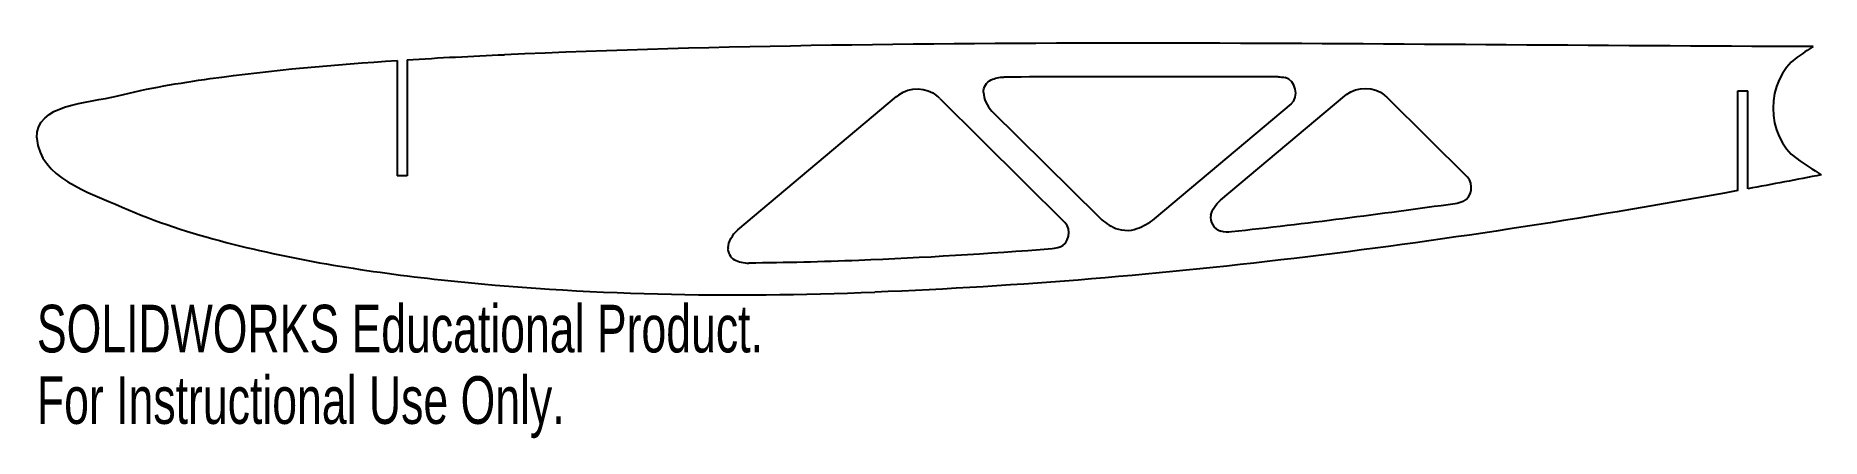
# Model space of a CAD drawing. Header units: millimetres. Extents: x 135 to 316, y -55 to -14.
import ezdxf

# ---------------------------------------------------------------- set-up
doc = ezdxf.new("R2010")
doc.units = ezdxf.units.MM
doc.styles.add('SLDTEXTSTYLE0', font='TXT', dxfattribs={"width": 0.7})

msp = doc.modelspace()

# ---------------------------------------------------------------- linework, layer by layer
at = {"color": 7, "linetype": 'Continuous', "lineweight": 25}
for p, q in [((171.55, -16.55), (171.55, -28.26)), ((172.55, -16.49), (172.55, -28.26)), ((307.61, -29.76), (307.61, -19.63)), ((307.61, -19.63), (308.61, -19.63)), ((308.61, -29.57), (308.61, -19.63)), ((206.11, -33.75), (222.23, -20.22)), ((226.62, -20.43), (239.31, -32.99)), ((231.9, -21.69), (242.7, -32.39)), ((262.26, -20.97), (248.37, -32.63)), ((255.09, -30.74), (267.71, -20.15)), ((280.15, -28.39), (272.1, -20.41)), ((172.55, -28.26), (171.55, -28.26))]:
    msp.add_line(p, q, dxfattribs=at)
for points in [[(315.26, -15.14), (270.93, -15.05), (226.7, -14.05), (182.42, -15.97)], [(172.55, -16.49), (175.83, -16.28), (179.12, -16.11), (182.42, -15.97)], [(313.58, -16.27), (310.38, -18.54), (310.38, -24.25), (313.58, -26.51)], [(315.26, -15.14), (314.69, -15.5), (314.13, -15.88), (313.58, -16.27)], [(222.44, -20.05), (223.55, -19.19), (225.27, -19.24), (226.32, -20.15)], [(231.04, -19.8), (231.01, -19.29), (231.33, -18.76), (231.82, -18.53)], [(231.04, -19.8), (231.07, -20.45), (231.39, -21.18), (231.9, -21.69)], [(231.82, -18.53), (232.19, -18.35), (232.65, -18.24), (233.12, -18.24)], [(260.94, -18.22), (251.74, -18.2), (242.37, -18.2), (233.12, -18.24)], [(260.94, -18.22), (261.18, -18.22), (261.42, -18.25), (261.65, -18.3)], [(262.26, -20.97), (263.13, -20.24), (262.73, -18.57), (261.65, -18.3)], [(267.88, -20.01), (268.98, -19.15), (270.69, -19.19), (271.75, -20.08)], [(222.23, -20.22), (222.3, -20.16), (222.37, -20.11), (222.44, -20.05)], [(226.62, -20.43), (226.53, -20.33), (226.43, -20.24), (226.32, -20.15)], [(267.71, -20.15), (267.77, -20.1), (267.82, -20.06), (267.88, -20.01)], [(271.75, -20.08), (271.87, -20.19), (271.99, -20.29), (272.1, -20.41)], [(134.98, -24.4), (134.98, -24.42), (134.98, -24.44), (134.98, -24.46)], [(134.98, -24.47), (134.98, -24.47), (134.98, -24.47), (134.98, -24.46)], [(313.58, -26.51), (314.39, -27.08), (315.22, -27.64), (316.07, -28.16)], [(279.72, -30.85), (280.6, -30.45), (280.85, -29.09), (280.15, -28.39)], [(316.07, -28.16), (313.59, -28.64), (311.1, -29.12), (308.61, -29.57)], [(307.61, -29.76), (278.6, -35.05), (249.39, -38.93), (220.01, -40.06)], [(254.13, -32.24), (254.26, -31.7), (254.61, -31.14), (255.09, -30.74)], [(242.7, -32.39), (243.15, -32.83), (243.66, -33.2), (244.2, -33.49)], [(254.13, -32.24), (253.97, -32.91), (254.43, -33.7), (255.14, -33.88)], [(278.9, -31.09), (271.32, -32.15), (263.72, -33.13), (256.21, -33.95)], [(279.72, -30.85), (279.46, -30.96), (279.18, -31.05), (278.9, -31.09)], [(205.12, -35.56), (205.17, -34.94), (205.54, -34.23), (206.11, -33.75)], [(238.77, -35.51), (239.72, -35.17), (240.05, -33.72), (239.31, -32.99)], [(246.62, -33.65), (245.85, -33.93), (244.95, -33.88), (244.2, -33.49)], [(248.37, -32.63), (247.85, -33.07), (247.24, -33.42), (246.62, -33.65)], [(256.21, -33.95), (255.84, -33.99), (255.47, -33.96), (255.14, -33.88)], [(205.12, -35.56), (205.07, -36.03), (205.34, -36.54), (205.78, -36.77)], [(238.01, -35.67), (231.47, -36.18), (224.92, -36.59), (218.38, -36.84)], [(238.77, -35.51), (238.53, -35.59), (238.27, -35.65), (238.01, -35.67)], [(205.78, -36.77), (206.18, -36.98), (206.71, -37.12), (207.24, -37.12)], [(218.38, -36.84), (214.66, -36.99), (210.95, -37.08), (207.24, -37.12)]]:
    msp.add_open_spline(points, degree=3, dxfattribs=at)
for points, knots in [([(134.98, -24.4), (134.86, -20.98), (140.1, -20.9), (146.27, -19.37), (149.42, -18.84), (158.85, -17.51), (165.19, -16.97), (171.55, -16.55)], [0, 0, 0, 0, 0.25, 0.25, 0.5, 0.5, 1, 1, 1, 1]), ([(134.98, -24.47), (135.28, -28.45), (140.2, -29.91), (147.04, -32.95), (150.6, -34.07), (161.36, -36.88), (168.68, -38.01), (190.63, -40.4), (205.34, -40.62), (220.01, -40.06)], [0, 0, 0, 0, 0.125, 0.125, 0.25, 0.25, 0.5, 0.5, 1, 1, 1, 1])]:
    msp.add_open_spline(points, degree=3, knots=knots, dxfattribs=at)

# ---------------------------------------------------------------- texts
at = {"color": 7, "linetype": 'Continuous', "char_height": 4.8336, "attachment_point": 1, "style": 'SLDTEXTSTYLE0'}
for s, insert in [('SOLIDWORKS Educational Product.', (134.98, -41.34)), ('For Instructional Use Only.', (134.98, -48.59))]:
    msp.add_mtext(s, dxfattribs=dict(at, insert=insert))

doc.saveas('drawing.dxf')
